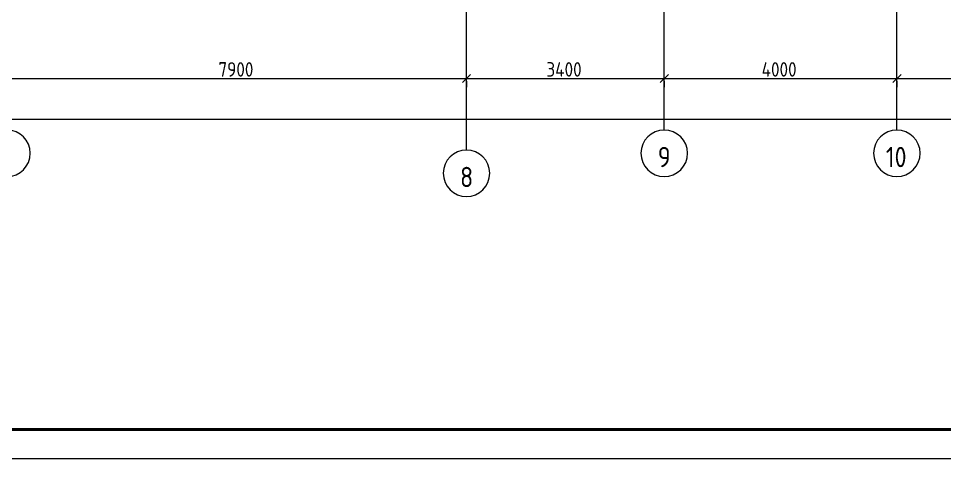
# Model space of a CAD drawing. Header units: millimetres. Extents: x -3929 to 624051, y 52832 to 514950.
# Drawn here: x 204564 to 220484, y 228186 to 235758 of the extents above; entities that cross this region are included whole.
import ezdxf

# ---------------------------------------------------------------- set-up
doc = ezdxf.new("R2010")
doc.units = ezdxf.units.MM
doc.linetypes.add('ADSK_Линия сетки', pattern=[25, 20, -2.5, 0, -2.5])
doc.layers.add('9_Форматы', color=7, linetype='Continuous')
doc.layers.add('стояки', color=7, linetype='Continuous')
for name, color, linetype, lineweight in [('ОВ-рамка', 7, 'Continuous', 30), ('Оси', 253, 'Continuous', 9), ('Размеры', 7, 'Continuous', 9)]:
    doc.layers.add(name, color=color, linetype=linetype, lineweight=lineweight)
doc.styles.add('GOST Common', font='GOST_Common.ttf', dxfattribs={"width": 0.9, "height": 350})
doc.styles.add('GOST Common_1', font='GOST_Common.ttf', dxfattribs={"width": 0.9, "height": 250})

# ---------------------------------------------------------------- blocks, each defined once
blk = doc.blocks.new('2 этаж')
at = {"color": 253, "linetype": 'ByBlock', "lineweight": 0}
for p, q in [((402934, -175559), (403076, -175418)), ((403076, -175418), (402934, -175559)), ((406334, -175559), (406476, -175418)), ((406476, -175418), (406334, -175559)), ((410334, -175559), (410476, -175418)), ((410476, -175418), (410334, -175559))]:
    blk.add_line(p, q, dxfattribs=at)
at = {"layer": 'Оси', "color": 253, "linetype": 'ADSK_Линия сетки', "lineweight": 0}
for p, q in [((410405, -176377), (410405, -128355)), ((406405, -176377), (406405, -151142)), ((403005, -176721), (403005, -151486))]:
    blk.add_line(p, q, dxfattribs=at)
at = {"layer": 'Оси', "color": 253, "lineweight": 0}
for centre, start, end in [((395105, -176777), 0, 180), ((406405, -176777), 0, 180), ((410405, -176777), 0, 180), ((395105, -176777), 180, 0), ((403005, -177121), 0, 180), ((406405, -176777), 180, 0), ((410405, -176777), 180, 0), ((403005, -177121), 180, 0)]:
    blk.add_arc(centre, 400, start, end, dxfattribs=at)
at = {"layer": 'Размеры', "color": 253, "lineweight": 0}
for p, q in [((394955, -175488), (403155, -175488)), ((402855, -175488), (406555, -175488)), ((403005, -175538), (403005, -175638)), ((403005, -175538), (403005, -175638)), ((406255, -175488), (410555, -175488)), ((406405, -175538), (406405, -175638)), ((406405, -175538), (406405, -175638)), ((410255, -175488), (413555, -175488)), ((410405, -175538), (410405, -175638)), ((410405, -175538), (410405, -175638)), ((357905, -176188), (420055, -176188))]:
    blk.add_line(p, q, dxfattribs=at)
at = {"layer": 'Оси', "color": 253, "lineweight": 0, "style": 'GOST Common', "width": 0.9}
for s, p in [('9', (406294, -177016)), ('10', (410215, -177016)), ('8', (402894, -177360))]:
    blk.add_text(s, height=350, dxfattribs=at).set_placement(p)
at = {"layer": 'Размеры', "color": 253, "lineweight": 0, "style": 'GOST Common_1', "width": 0.9}
for s, p in [('7900', (398739, -175458)), ('3400', (404379, -175458)), ('4000', (408079, -175458))]:
    blk.add_text(s, height=250, dxfattribs=at).set_placement(p)
blk = doc.blocks.new('*U2998')
at = {"layer": '9_Форматы', "color": 7, "linetype": 'Continuous', "lineweight": 9, "ltscale": 100}
blk.add_lwpolyline([(5, -5), (5, 589), (-836, 589), (-836, -5)], close=True, dxfattribs=at)
at = {"layer": '9_Форматы', "color": 7, "linetype": 'Continuous', "lineweight": 9, "ltscale": 100, "const_width": 0.5}
blk.add_lwpolyline([(0, 0), (0, 584), (-816, 584), (-816, 0)], close=True, dxfattribs=at)

msp = doc.modelspace()

# ---------------------------------------------------------------- block references
at = {"layer": 'ОВ-рамка', "ltscale": 100, "transparency": 33554687, "xscale": 100, "yscale": 100, "zscale": 100}
msp.add_blockref('*U2998', (239358.797, 228686.123), dxfattribs=at)
at = {"layer": 'стояки', "color": 5, "lineweight": 40}
msp.add_blockref('2 этаж', (-190738.98, 410215.433), dxfattribs=at)

doc.saveas('drawing.dxf')
